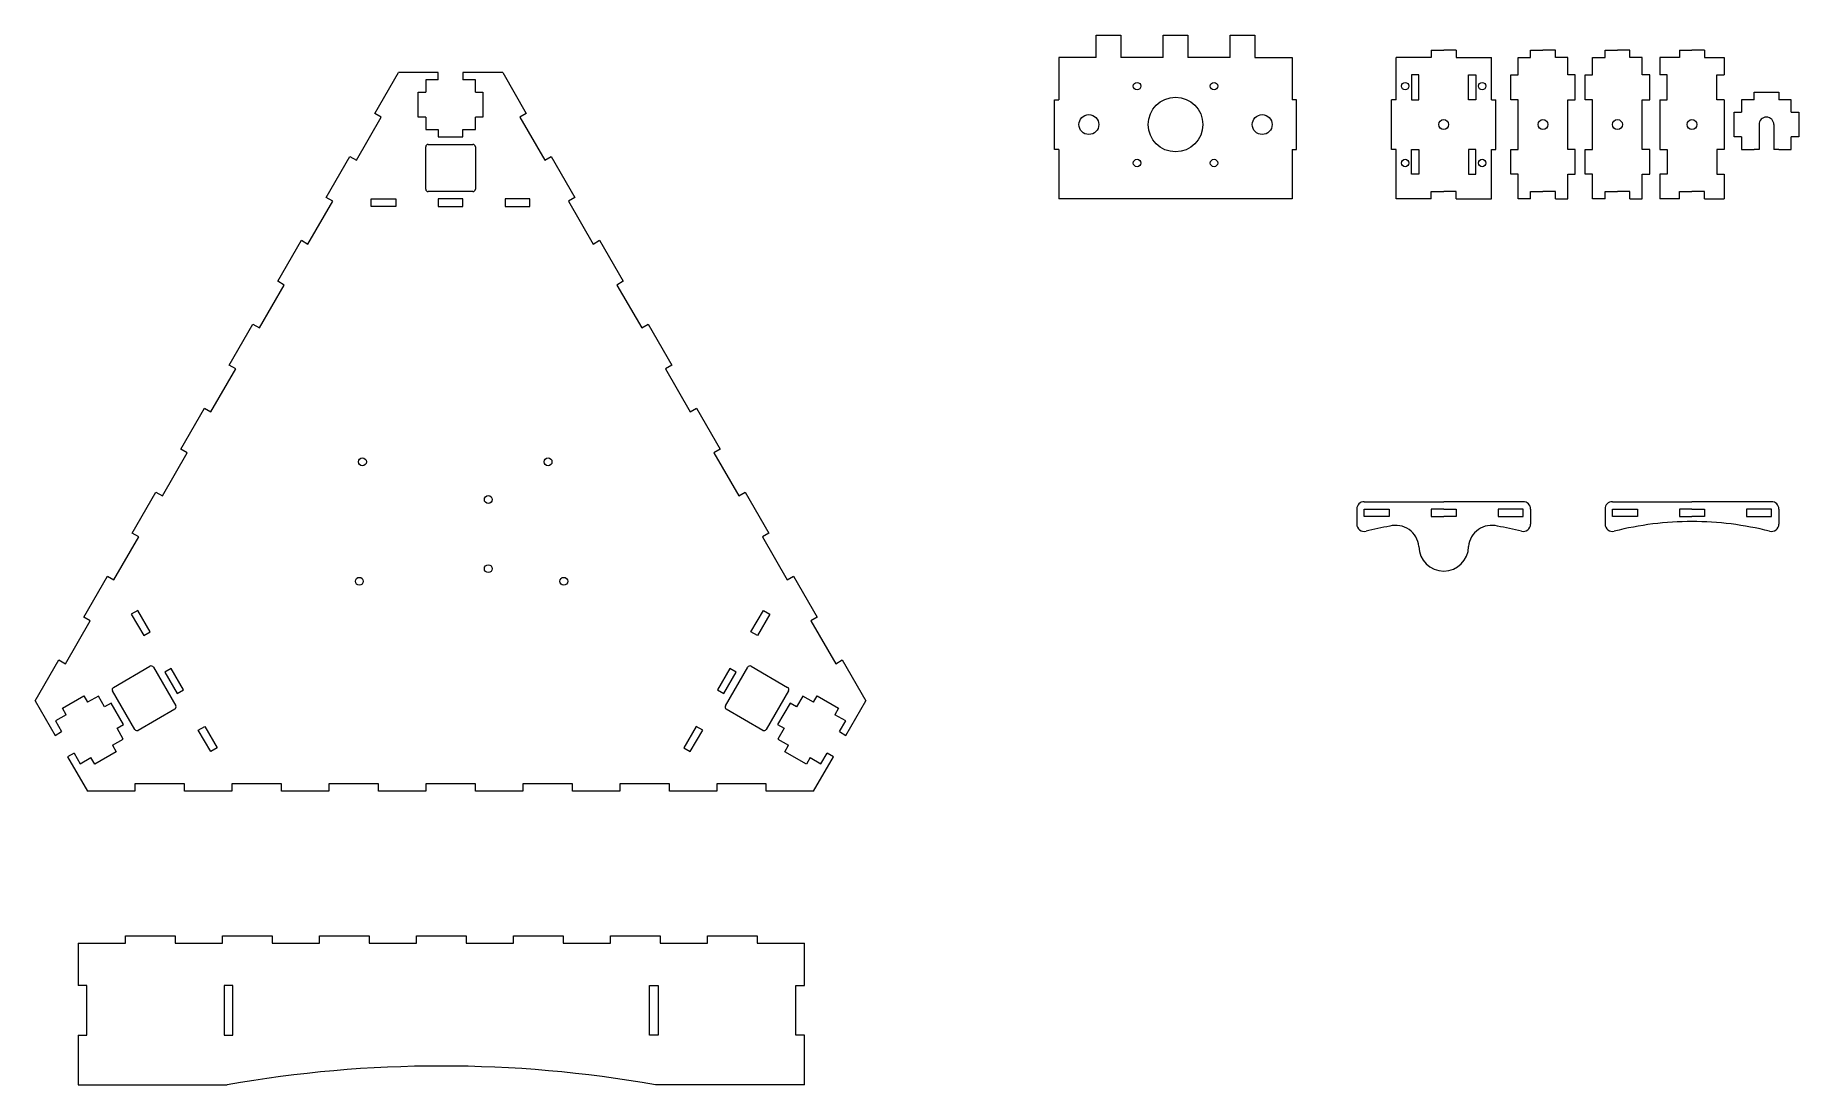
# Model space of a CAD drawing. Header units: millimetres. Extents: x 33 to 743, y -17 to 406.
import ezdxf

# ---------------------------------------------------------------- set-up
doc = ezdxf.new("R2010")
doc.units = ezdxf.units.MM
doc.layers.get('0').update_dxf_attribs({"linetype": 'CONTINUOUS', "lineweight": 0, "true_color": 0xffffff})

msp = doc.modelspace()

# ---------------------------------------------------------------- linework, layer by layer
for p, q in [((460, 397), (460, 406)), ((460, 406), (470, 406)), ((470, 406), (470, 397)), ((487, 397), (487, 406)), ((487, 406), (497, 406)), ((497, 406), (497, 397)), ((514, 406), (524, 406)), ((514, 397), (514, 406)), ((524, 406), (524, 397)), ((595, 400), (595, 397)), ((595, 400), (600, 400)), ((605, 400), (600, 400)), ((605, 400), (605, 397)), ((635, 397), (635, 400)), ((635, 400), (640, 400)), ((645, 400), (640, 400)), ((645, 397), (645, 400)), ((665, 397), (665, 400)), ((665, 400), (670, 400)), ((675, 400), (670, 400)), ((675, 397), (675, 400)), ((695, 400), (695, 397)), ((695, 400), (700, 400)), ((705, 400), (700, 400)), ((705, 400), (705, 397)), ((195, 391), (179, 391)), ((195, 388), (195, 391)), ((205, 391), (205, 388)), ((221, 391), (205, 391)), ((460, 397), (445, 397)), ((445, 397), (445, 380)), ((487, 397), (470, 397)), ((514, 397), (497, 397)), ((524, 397), (539, 397)), ((539, 397), (539, 380)), ((595, 397), (580.8, 397)), ((580.8, 380), (580.8, 397)), ((605, 397), (619.2, 397)), ((619.2, 380), (619.2, 397)), ((630, 397), (635, 397)), ((630, 390), (630, 397)), ((650, 397), (645, 397)), ((650, 390), (650, 397)), ((660, 397), (665, 397)), ((660, 390), (660, 397)), ((680, 397), (675, 397)), ((680, 390), (680, 397)), ((687, 397), (687, 390)), ((695, 397), (687, 397)), ((705, 397), (713, 397)), ((713, 397), (713, 390)), ((195, 388), (190, 388)), ((190, 388), (190, 383)), ((210, 388), (205, 388)), ((210, 383), (210, 388)), ((590, 390), (587, 390)), ((587, 390), (587, 380)), ((590, 380), (590, 390)), ((610, 380), (610, 390)), ((610, 390), (613, 390)), ((613, 390), (613, 380)), ((627, 380), (627, 390)), ((627, 390), (630, 390)), ((653, 390), (650, 390)), ((653, 380), (653, 390)), ((657, 380), (657, 390)), ((657, 390), (660, 390)), ((683, 390), (680, 390)), ((683, 380), (683, 390)), ((690, 390), (687, 390)), ((690, 380), (690, 390)), ((710, 380), (710, 390)), ((710, 390), (713, 390)), ((187, 373), (187, 383)), ((187, 383), (190, 383)), ((210, 383), (213, 383)), ((213, 383), (213, 373)), ((443.27, 360), (443.27, 380)), ((443.27, 380), (445, 380)), ((540.73, 380), (539, 380)), ((540.73, 360), (540.73, 380)), ((579, 360), (579, 380)), ((580.8, 380), (579, 380)), ((587, 380), (590, 380)), ((613, 380), (610, 380)), ((619.2, 380), (621, 380)), ((621, 360), (621, 380)), ((630, 380), (627, 380)), ((630, 360), (630, 380)), ((650, 360), (650, 380)), ((650, 380), (653, 380)), ((660, 380), (657, 380)), ((660, 360), (660, 380)), ((680, 380), (683, 380)), ((680, 360), (680, 380)), ((687, 380), (690, 380)), ((687, 380), (687, 360)), ((713, 380), (710, 380)), ((713, 380), (713, 360)), ((725, 380), (720, 380)), ((720, 380), (720, 375)), ((725, 383), (735, 383)), ((725, 380), (725, 383)), ((735, 383), (735, 380)), ((740, 380), (735, 380)), ((740, 375), (740, 380)), ((190, 373), (187, 373)), ((190, 373), (190, 368)), ((210, 368), (210, 373)), ((210, 373), (210, 373)), ((210, 373), (210, 373)), ((210, 373), (210, 373)), ((210, 373), (210, 373)), ((213, 373), (210, 373)), ((717, 365), (717, 375)), ((717, 375), (720, 375)), ((727, 370), (727, 360)), ((733, 370), (733, 360)), ((740, 375), (743, 375)), ((743, 375), (743, 365)), ((190, 368), (195, 368)), ((195, 368), (195, 365)), ((195, 365), (205, 365)), ((205, 365), (205, 368)), ((205, 368), (210, 368)), ((720, 365), (717, 365)), ((720, 365), (720, 360)), ((740, 360), (740, 365)), ((740, 365), (740, 365)), ((740, 365), (740, 365)), ((740, 365), (740, 365)), ((740, 365), (740, 365)), ((743, 365), (740, 365)), ((190, 344), (190, 361)), ((191, 362), (209, 362)), ((210, 361), (210, 344)), ((445, 360), (443.27, 360)), ((445, 360), (445, 340)), ((539, 360), (540.73, 360)), ((539, 360), (539, 340)), ((580.8, 360), (579, 360)), ((580.8, 340), (580.8, 360)), ((587, 350), (587, 360)), ((587, 360), (590, 360)), ((590, 360), (590, 350)), ((610, 360), (610, 350)), ((613, 360), (610, 360)), ((613, 350), (613, 360)), ((619.2, 360), (621, 360)), ((619.2, 340), (619.2, 360)), ((627, 350), (627, 360)), ((627, 360), (630, 360)), ((653, 360), (650, 360)), ((653, 350), (653, 360)), ((657, 350), (657, 360)), ((657, 360), (660, 360)), ((683, 360), (680, 360)), ((683, 350), (683, 360)), ((687, 360), (690, 360)), ((690, 360), (690, 350)), ((710, 360), (710, 350)), ((713, 360), (710, 360)), ((720, 360), (725, 360)), ((727, 360), (725, 360)), ((735, 360), (733, 360)), ((735, 360), (740, 360)), ((590, 350), (587, 350)), ((610, 350), (613, 350)), ((630, 350), (627, 350)), ((630, 340), (630, 350)), ((650, 340), (650, 350)), ((650, 350), (653, 350)), ((660, 350), (657, 350)), ((660, 340), (660, 350)), ((680, 350), (683, 350)), ((680, 340), (680, 350)), ((690, 350), (687, 350)), ((687, 350), (687, 340)), ((710, 350), (713, 350)), ((713, 350), (713, 340)), ((209, 343), (191, 343)), ((595, 340), (595, 343)), ((595, 343), (600, 343)), ((605, 343), (600, 343)), ((605, 340), (605, 343)), ((635, 340), (635, 343)), ((635, 343), (640, 343)), ((645, 343), (640, 343)), ((645, 340), (645, 343)), ((665, 340), (665, 343)), ((665, 343), (670, 343)), ((675, 343), (670, 343)), ((675, 340), (675, 343)), ((695, 340), (695, 343)), ((695, 343), (700, 343)), ((705, 343), (700, 343)), ((705, 340), (705, 343)), ((168, 337), (168, 340)), ((168, 340), (178, 340)), ((178, 337), (168, 337)), ((178, 340), (178, 337)), ((205, 340), (195, 340)), ((195, 340), (195, 337)), ((195, 337), (205, 337)), ((205, 337), (205, 340)), ((222, 340), (222, 337)), ((232, 340), (222, 340)), ((222, 337), (232, 337)), ((232, 337), (232, 340)), ((539, 340), (445, 340)), ((595, 340), (580.8, 340)), ((605, 340), (619.2, 340)), ((635, 340), (630, 340)), ((645, 340), (650, 340)), ((665, 340), (660, 340)), ((675, 340), (680, 340)), ((695, 340), (687, 340)), ((705, 340), (713, 340)), ((564.99, 215.01), (564.98, 209)), ((567.99, 218), (600, 218)), ((568, 212), (568, 215)), ((568, 215), (578, 215)), ((578, 215), (578, 212)), ((595, 215), (595, 212)), ((600, 215), (595, 215)), ((632.01, 218), (600, 218)), ((600, 215), (605, 215)), ((605, 215), (605, 212)), ((622, 215), (622, 212)), ((632, 215), (622, 215)), ((632, 212), (632, 215)), ((635.01, 215.01), (635.02, 209)), ((664.99, 215.01), (664.98, 209)), ((667.99, 218), (700, 218)), ((668, 212), (668, 215)), ((668, 215), (678, 215)), ((678, 215), (678, 212)), ((695, 215), (695, 212)), ((700, 215), (695, 215)), ((732.01, 218), (700, 218)), ((700, 215), (705, 215)), ((705, 215), (705, 212)), ((732, 215), (722, 215)), ((722, 215), (722, 212)), ((722, 215), (722, 212)), ((732, 215), (722, 215)), ((732, 212), (732, 215)), ((732, 212), (732, 215)), ((735.01, 215.01), (735.02, 209)), ((578, 212), (568, 212)), ((595, 212), (600, 212)), ((605, 212), (600, 212)), ((622, 212), (632, 212)), ((678, 212), (668, 212)), ((695, 212), (700, 212)), ((705, 212), (700, 212)), ((722, 212), (732, 212)), ((722, 212), (732, 212)), ((74.01, 174.21), (71.42, 172.71)), ((71.42, 172.71), (76.42, 164.05)), ((79.01, 165.55), (74.01, 174.21)), ((320.99, 165.55), (325.99, 174.21)), ((328.58, 172.71), (323.58, 164.05)), ((325.99, 174.21), (328.58, 172.71)), ((76.42, 164.05), (79.01, 165.55)), ((323.58, 164.05), (320.99, 165.55)), ((64.23, 143.16), (78.95, 151.66)), ((80.32, 151.29), (89.32, 135.71)), ((87.51, 150.83), (84.92, 149.33)), ((84.92, 149.33), (89.92, 140.67)), ((92.51, 142.17), (87.51, 150.83)), ((312.49, 150.83), (307.49, 142.17)), ((310.08, 140.67), (315.08, 149.33)), ((310.68, 135.71), (319.68, 151.29)), ((315.08, 149.33), (312.49, 150.83)), ((321.05, 151.66), (335.77, 143.16)), ((89.92, 140.67), (92.51, 142.17)), ((307.49, 142.17), (310.08, 140.67)), ((32.75, 137.69), (40.75, 123.83)), ((43.68, 134.76), (52.34, 139.76)), ((52.34, 139.76), (53.84, 137.16)), ((58.17, 139.66), (53.84, 137.16)), ((53.84, 137.16), (53.84, 137.16)), ((53.84, 137.16), (53.84, 137.16)), ((53.84, 137.16), (53.84, 137.16)), ((53.84, 137.16), (53.84, 137.16)), ((60.67, 135.33), (58.17, 139.66)), ((63.27, 136.83), (60.67, 135.33)), ((68.27, 128.17), (63.27, 136.83)), ((72.86, 126.21), (63.86, 141.79)), ((336.14, 141.79), (327.14, 126.21)), ((336.73, 136.83), (331.73, 128.17)), ((339.33, 135.33), (336.73, 136.83)), ((341.83, 139.66), (339.33, 135.33)), ((346.16, 137.16), (341.83, 139.66)), ((346.16, 137.16), (347.66, 139.76)), ((347.66, 139.76), (356.32, 134.76)), ((359.25, 123.83), (367.25, 137.69)), ((45.18, 132.16), (40.85, 129.66)), ((40.85, 129.66), (43.35, 125.33)), ((45.18, 132.16), (43.68, 134.76)), ((65.67, 126.67), (68.27, 128.17)), ((88.95, 134.34), (74.23, 125.84)), ((325.77, 125.84), (311.05, 134.34)), ((331.73, 128.17), (334.33, 126.67)), ((356.32, 134.76), (354.82, 132.16)), ((359.15, 129.66), (354.82, 132.16)), ((356.65, 125.33), (359.15, 129.66)), ((40.75, 123.83), (43.35, 125.33)), ((63.84, 119.84), (68.17, 122.34)), ((68.17, 122.34), (65.67, 126.67)), ((98.42, 125.95), (101.01, 127.45)), ((103.42, 117.29), (98.42, 125.95)), ((101.01, 127.45), (106.01, 118.79)), ((298.99, 127.45), (293.99, 118.79)), ((296.58, 117.29), (301.58, 125.95)), ((301.58, 125.95), (298.99, 127.45)), ((334.33, 126.67), (331.83, 122.34)), ((331.83, 122.34), (336.16, 119.84)), ((356.65, 125.33), (359.25, 123.83)), ((48.35, 116.67), (45.75, 115.17)), ((45.75, 115.17), (53.75, 101.31)), ((48.35, 116.67), (50.85, 112.34)), ((50.85, 112.34), (55.18, 114.84)), ((56.68, 112.24), (55.18, 114.84)), ((65.34, 117.24), (56.68, 112.24)), ((63.84, 119.84), (65.34, 117.24)), ((106.01, 118.79), (103.42, 117.29)), ((293.99, 118.79), (296.58, 117.29)), ((334.66, 117.24), (336.16, 119.84)), ((343.32, 112.24), (334.66, 117.24)), ((336.16, 119.84), (336.16, 119.84)), ((336.16, 119.84), (336.16, 119.84)), ((336.16, 119.84), (336.16, 119.84)), ((336.16, 119.84), (336.16, 119.84)), ((344.82, 114.84), (343.32, 112.24)), ((344.82, 114.84), (349.15, 112.34)), ((346.25, 101.31), (354.25, 115.17)), ((349.15, 112.34), (351.65, 116.67)), ((354.25, 115.17), (351.65, 116.67)), ((69.06, 40), (69.06, 43)), ((69.06, 43), (89.06, 43)), ((89.06, 43), (89.06, 40)), ((108.13, 40), (108.13, 43)), ((108.13, 43), (128.13, 43)), ((128.13, 43), (128.13, 40)), ((147.19, 40), (147.19, 43)), ((147.19, 43), (167.19, 43)), ((167.19, 43), (167.19, 40)), ((186.25, 40), (186.25, 43)), ((186.25, 43), (206.25, 43)), ((206.25, 43), (206.25, 40)), ((225.31, 40), (225.31, 43)), ((225.31, 43), (245.31, 43)), ((245.31, 43), (245.31, 40)), ((264.38, 40), (264.38, 43)), ((264.38, 43), (284.38, 43)), ((284.38, 43), (284.38, 40)), ((303.44, 40), (303.44, 43)), ((303.44, 43), (323.44, 43)), ((323.44, 43), (323.44, 40)), ((50, 40), (69.06, 40)), ((50, 40), (50, 23)), ((89.06, 40), (108.13, 40)), ((128.13, 40), (147.19, 40)), ((167.19, 40), (186.25, 40)), ((206.25, 40), (225.31, 40)), ((245.31, 40), (264.38, 40)), ((284.38, 40), (303.44, 40)), ((323.44, 40), (342.5, 40)), ((342.5, 23), (342.5, 40)), ((53.46, 23), (50, 23)), ((53.46, 3), (53.46, 23)), ((108.89, 23), (108.89, 3)), ((112.35, 23), (108.89, 23)), ((112.35, 3), (112.35, 23)), ((280.15, 3), (280.15, 23)), ((280.15, 23), (283.61, 23)), ((283.61, 23), (283.61, 3)), ((339.04, 23), (342.5, 23)), ((339.04, 3), (339.04, 23)), ((50, 3), (53.46, 3)), ((50, 3), (50, -17)), ((108.89, 3), (112.35, 3)), ((283.61, 3), (280.15, 3)), ((342.5, 3), (339.04, 3)), ((342.5, -17), (342.5, 3)), ((50, -17), (110, -17)), ((342.5, -17), (282.5, -17))]:
    msp.add_line(p, q)
for points in [[(32.75, 137.69), (42.28, 154.2), (44.88, 152.7), (54.88, 170.02), (52.28, 171.52), (61.81, 188.02), (64.41, 186.52), (74.41, 203.85), (71.81, 205.35), (81.34, 221.85), (83.94, 220.35), (93.94, 237.67), (91.34, 239.17), (100.87, 255.68), (103.47, 254.18), (113.47, 271.5), (110.87, 273), (120.41, 289.51), (123, 288.01), (133, 305.33), (130.41, 306.83), (139.94, 323.34), (142.54, 321.84), (152.54, 339.16), (149.94, 340.66), (159.47, 357.17), (162.07, 355.67), (172.07, 372.99), (169.47, 374.49), (179, 391)], [(221, 391), (230.53, 374.49), (227.93, 372.99), (237.93, 355.67), (240.53, 357.17), (250.06, 340.66), (247.46, 339.16), (257.46, 321.84), (260.06, 323.34), (269.59, 306.83), (267, 305.33), (277, 288.01), (279.59, 289.51), (289.13, 273), (286.53, 271.5), (296.53, 254.18), (299.13, 255.68), (308.66, 239.17), (306.06, 237.67), (316.06, 220.35), (318.66, 221.85), (328.19, 205.35), (325.59, 203.85), (335.59, 186.52), (338.19, 188.02), (347.72, 171.52), (345.12, 170.02), (355.12, 152.7), (357.72, 154.2), (367.25, 137.69)], [(346.25, 101.31), (327.19, 101.31), (327.19, 104.31), (307.19, 104.31), (307.19, 101.31), (288.13, 101.31), (288.13, 104.31), (268.13, 104.31), (268.13, 101.31), (249.06, 101.31), (249.06, 104.31), (229.06, 104.31), (229.06, 101.31), (210, 101.31), (210, 104.31), (190, 104.31), (190, 101.31), (170.94, 101.31), (170.94, 104.31), (150.94, 104.31), (150.94, 101.31), (131.87, 101.31), (131.87, 104.31), (111.87, 104.31), (111.87, 101.31), (92.81, 101.31), (92.81, 104.31), (72.81, 104.31), (72.81, 101.31), (53.75, 101.31)]]:
    msp.add_lwpolyline(points)
for centre, radius in [((476.5, 385.5), 1.5), ((507.5, 385.5), 1.5), ((584.5, 385.5), 1.5), ((615.5, 385.5), 1.5), ((492, 370), 11), ((457.09, 370), 4), ((526.91, 370), 4), ((600, 370), 2), ((640, 370), 2), ((670, 370), 2), ((700, 370), 2), ((476.5, 354.5), 1.5), ((507.5, 354.5), 1.5), ((584.5, 354.5), 1.5), ((615.5, 354.5), 1.5), ((164.52, 234.07), 1.58), ((239.28, 234.07), 1.58), ((215.2, 218.87), 1.58), ((215.2, 190.99), 1.58), ((163.26, 185.93), 1.58), ((245.61, 185.93), 1.58)]:
    msp.add_circle(centre, radius)
for centre, radius, start, end in [((730, 370), 3, 0, 180), ((191, 361), 1, 90, 180), ((209, 361), 1, 0, 90), ((191, 344), 1, 180, 270), ((209, 344), 1, 270, 0), ((567.99, 215), 3, 90, 179.90371), ((632.01, 215), 3, 0.09629, 90), ((667.99, 215), 3, 90, 179.90371), ((732.01, 215), 3, 0.09629, 90), ((567.98, 209), 3, 179.90371, 284.25691), ((600, 83), 127, 99.84249, 104.25691), ((580.72, 199.14), 9.32, 5.30353, 105.14602), ((619.28, 199.14), 9.32, 74.85398, 174.69647), ((600, 83), 127, 75.74309, 80.15751), ((632.02, 209), 3, 255.74309, 0.09629), ((667.98, 209), 3, 179.90371, 284.25691), ((700, 83), 127, 90, 104.25691), ((700, 83), 127, 75.74309, 90), ((732.02, 209), 3, 255.74309, 0.09629), ((600, 200), 10, 180, 0), ((79.45, 150.79), 1, 30, 120), ((320.55, 150.79), 1, 60, 150), ((64.73, 142.29), 1, 120, 210), ((335.27, 142.29), 1, 330, 60), ((88.45, 135.21), 1, 300, 30), ((311.55, 135.21), 1, 150, 240), ((73.73, 126.71), 1, 210, 300), ((326.27, 126.71), 1, 240, 330), ((196.25, -506.15), 496.7, 80, 100)]:
    msp.add_arc(centre, radius, start, end)

doc.saveas('drawing.dxf')
